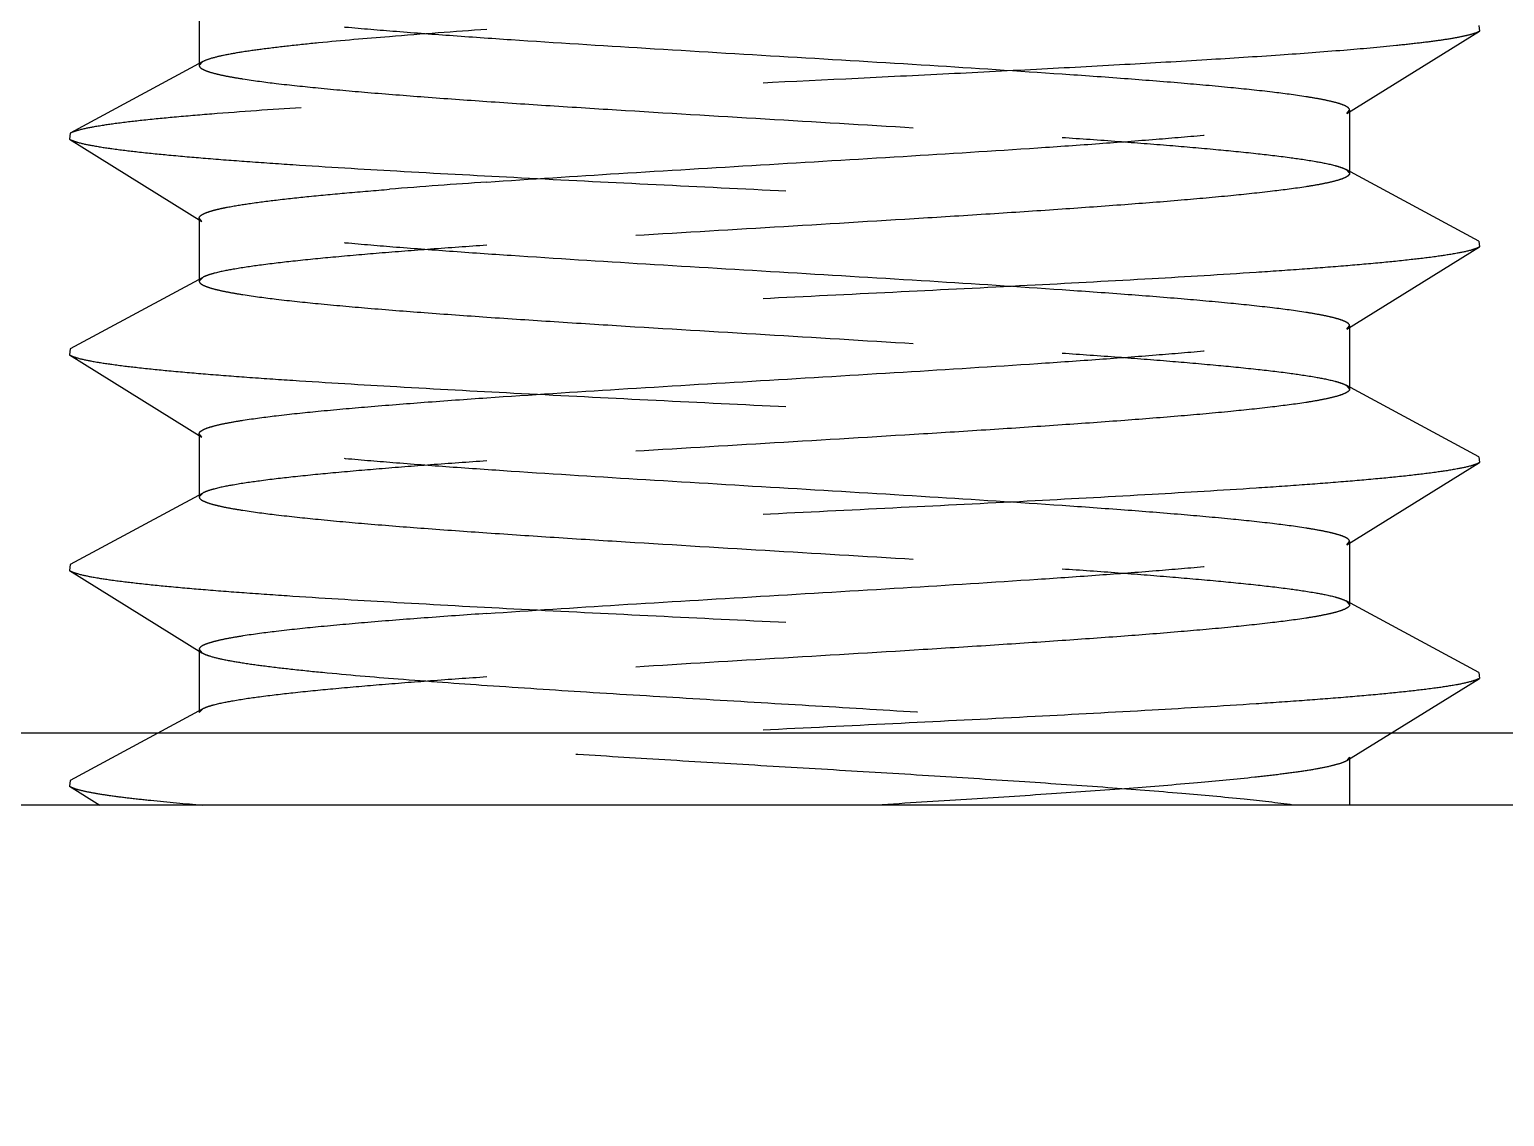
# Model space of a CAD drawing. Header units: inches. Extents: x 1246 to 1707, y -383 to -57.
# Drawn here: x 1461.166 to 1463.217, y -301.819 to -300.307 of the extents above; entities that cross this region are included whole.
import ezdxf

# ---------------------------------------------------------------- set-up
doc = ezdxf.new("R2010")
doc.units = ezdxf.units.IN
doc.header["$LTSCALE"] = 10
doc.header["$MEASUREMENT"] = 0
doc.linetypes.add('CENTER', pattern=[0.6, 0.375, -0.075, 0.075, -0.075])
doc.linetypes.add('HIDDEN', pattern=[0.2, 0.1, -0.1])
doc.layers.get('0').update_dxf_attribs({"linetype": 'CONTINUOUS'})
doc.layers.add('DEFAULT_2', color=8, linetype='HIDDEN')

msp = doc.modelspace()

# ---------------------------------------------------------------- linework, layer by layer
at = {"color": 7, "linetype": 'Continuous'}
for p, q in [((1464.3021, -301.286), (1460.1021, -301.286)), ((1464.2021, -301.386), (1460.2021, -301.386))]:
    msp.add_line(p, q, dxfattribs=at)
at = {"linetype": 'CENTER'}
msp.add_arc((1478.7792, -1654.6488), 1356.7628, 83.2637115, 96.7362885, dxfattribs=at)
at = {"layer": 'DEFAULT_2', "color": 8, "linetype": 'HIDDEN'}
for p, q in [((1461.4021, -300.2696), (1461.4021, -300.3574)), ((1463.1817, -300.3017), (1463.1826, -300.3098)), ((1462.9984, -300.4242), (1463.1826, -300.3098)), ((1461.407, -300.3521), (1461.2226, -300.4517)), ((1461.407, -300.3521), (1461.4021, -300.3574)), ((1462.9984, -300.4242), (1463.0021, -300.4196)), ((1463.0021, -300.4196), (1463.0021, -300.5074)), ((1461.2226, -300.4517), (1461.2216, -300.4598)), ((1461.2216, -300.4598), (1461.4058, -300.5742)), ((1463.1817, -300.6017), (1462.9972, -300.5021)), ((1462.9972, -300.5021), (1463.0021, -300.5074)), ((1461.4021, -300.5696), (1461.4021, -300.6574)), ((1461.4058, -300.5742), (1461.4021, -300.5696)), ((1462.9984, -300.7242), (1463.1826, -300.6098)), ((1463.1817, -300.6017), (1463.1826, -300.6098)), ((1461.407, -300.6521), (1461.2226, -300.7517)), ((1461.407, -300.6521), (1461.4021, -300.6574)), ((1462.9984, -300.7242), (1463.0021, -300.7196)), ((1463.0021, -300.7196), (1463.0021, -300.8074)), ((1461.2226, -300.7517), (1461.2216, -300.7598)), ((1461.2216, -300.7598), (1461.4058, -300.8742)), ((1463.1817, -300.9017), (1462.9972, -300.8021)), ((1462.9972, -300.8021), (1463.0021, -300.8074)), ((1461.4021, -300.8696), (1461.4021, -300.9574)), ((1461.4058, -300.8742), (1461.4021, -300.8696)), ((1462.9984, -301.0242), (1463.1826, -300.9098)), ((1463.1817, -300.9017), (1463.1826, -300.9098)), ((1461.407, -300.9521), (1461.2226, -301.0517)), ((1461.407, -300.9521), (1461.4021, -300.9574)), ((1462.9984, -301.0242), (1463.0021, -301.0196)), ((1463.0021, -301.0196), (1463.0021, -301.1074)), ((1461.2226, -301.0517), (1461.2216, -301.0598)), ((1461.2216, -301.0598), (1461.4058, -301.1742)), ((1463.1817, -301.2017), (1462.9972, -301.1021)), ((1462.9972, -301.1021), (1463.0021, -301.1074)), ((1461.4021, -301.1696), (1461.4021, -301.2574)), ((1461.4021, -301.1696), (1461.4058, -301.1742)), ((1463.1817, -301.2017), (1463.1826, -301.2098)), ((1462.9984, -301.3242), (1463.1826, -301.2098)), ((1461.407, -301.2521), (1461.2226, -301.3517)), ((1461.4021, -301.2574), (1461.407, -301.2521)), ((1463.0021, -301.3196), (1462.9984, -301.3242)), ((1463.0021, -301.3196), (1463.0021, -301.386)), ((1461.2226, -301.3517), (1461.2216, -301.3598)), ((1461.2216, -301.3598), (1461.2639, -301.386))]:
    msp.add_line(p, q, dxfattribs=at)
for centre, radius, start, end in [((1462.6823, -313.1366), 12.8594, 93.92475, 94.53022), ((1462.5715, -311.8497), 11.3562, 93.88467, 94.5703)]:
    msp.add_arc(centre, radius, start, end, dxfattribs=at)
for points, knots in [([(1462.6021, -300.3696), (1462.5409, -300.3654), (1462.414, -300.3572), (1462.221, -300.3457), (1462.0267, -300.3341), (1461.8697, -300.3243), (1461.7525, -300.3162), (1461.6742, -300.3103), (1461.6041, -300.3044), (1461.5433, -300.2985), (1461.4928, -300.2927), (1461.4575, -300.2877), (1461.435, -300.2834), (1461.4225, -300.2805), (1461.413, -300.2776), (1461.4078, -300.2754), (1461.4058, -300.2742)], [0, 0, 0, 0, 0.153216, 0.317579, 0.482941, 0.639062, 0.710608, 0.77631, 0.835153, 0.886235, 0.928776, 0.962154, 0.975263, 0.985935, 0.994162, 1, 1, 1, 1]), ([(1461.6666, -300.3174), (1461.6337, -300.32), (1461.5869, -300.324), (1461.5282, -300.3301), (1461.4922, -300.3344), (1461.4621, -300.3386), (1461.438, -300.3428), (1461.4202, -300.347), (1461.4106, -300.3502), (1461.407, -300.3521)], [0, 0, 0, 0, 0.377008, 0.53654, 0.674916, 0.791104, 0.884299, 0.95393, 1, 1, 1, 1]), ([(1463.1826, -300.3098), (1463.1803, -300.3113), (1463.1735, -300.3137), (1463.1611, -300.3169), (1463.144, -300.3201), (1463.1224, -300.3234), (1463.0963, -300.3266), (1463.0531, -300.3313), (1462.989, -300.337), (1462.901, -300.3435), (1462.7996, -300.35), (1462.6865, -300.3565), (1462.5642, -300.3631), (1462.4348, -300.3697), (1462.2556, -300.3785), (1462.0334, -300.3892), (1461.7808, -300.4019), (1461.619, -300.4111), (1461.5437, -300.4161)], [0, 0, 0, 0, 0.005115, 0.012939, 0.023519, 0.036836, 0.052837, 0.071457, 0.116194, 0.170212, 0.23248, 0.301802, 0.376848, 0.456172, 0.538246, 0.704294, 0.862243, 1, 1, 1, 1]), ([(1461.4021, -300.3574), (1461.4021, -300.3586), (1461.4035, -300.3605), (1461.4061, -300.3622), (1461.4107, -300.3645), (1461.4185, -300.3672), (1461.4304, -300.3702), (1461.4456, -300.3733), (1461.4722, -300.3777), (1461.5132, -300.3831), (1461.571, -300.3891), (1461.6396, -300.3953), (1461.7179, -300.4014), (1461.8044, -300.4076), (1461.8977, -300.4138), (1462.031, -300.4222), (1462.2021, -300.4324), (1462.4045, -300.4445), (1462.5378, -300.4529), (1462.6021, -300.4574)], [0, 0, 0, 0, 0.002951, 0.005144, 0.007939, 0.015462, 0.025642, 0.03849, 0.053982, 0.092662, 0.141093, 0.198474, 0.263842, 0.336094, 0.413999, 0.496234, 0.668047, 0.83985, 1, 1, 1, 1]), ([(1463.0021, -300.4196), (1463.0021, -300.4184), (1463.0007, -300.4165), (1462.9981, -300.4147), (1462.9936, -300.4124), (1462.9857, -300.4097), (1462.9738, -300.4067), (1462.9586, -300.4037), (1462.932, -300.3992), (1462.891, -300.3939), (1462.8332, -300.3878), (1462.7646, -300.3817), (1462.6863, -300.3755), (1462.6311, -300.3716), (1462.6021, -300.3696)], [0, 0, 0, 0, 0.008794, 0.015336, 0.023669, 0.046074, 0.076376, 0.114625, 0.160724, 0.275828, 0.419909, 0.590602, 0.785143, 1, 1, 1, 1]), ([(1461.5437, -300.4161), (1461.5023, -300.4188), (1461.4435, -300.4229), (1461.3697, -300.4291), (1461.325, -300.4335), (1461.2878, -300.4378), (1461.2587, -300.4422), (1461.2395, -300.4459), (1461.2284, -300.4492), (1461.2242, -300.4508), (1461.2226, -300.4517)], [0, 0, 0, 0, 0.384794, 0.546474, 0.685732, 0.801441, 0.892708, 0.958874, 0.982525, 1, 1, 1, 1]), ([(1461.8021, -300.5196), (1461.8633, -300.5154), (1461.9902, -300.5072), (1462.1833, -300.4957), (1462.3775, -300.4841), (1462.5346, -300.4743), (1462.6518, -300.4662), (1462.7301, -300.4603), (1462.8001, -300.4544), (1462.8609, -300.4485), (1462.9114, -300.4427), (1462.9467, -300.4377), (1462.9692, -300.4334), (1462.9817, -300.4305), (1462.9912, -300.4276), (1462.9964, -300.4254), (1462.9984, -300.4242)], [0, 0, 0, 0, 0.153217, 0.317576, 0.482929, 0.639051, 0.710601, 0.776305, 0.835152, 0.886229, 0.928771, 0.962153, 0.97526, 0.985931, 0.994163, 1, 1, 1, 1]), ([(1461.2216, -300.4598), (1461.2231, -300.4607), (1461.2268, -300.4623), (1461.2371, -300.4656), (1461.2553, -300.4693), (1461.2832, -300.4736), (1461.319, -300.4779), (1461.3624, -300.4823), (1461.413, -300.4867), (1461.4705, -300.4911), (1461.5592, -300.4972), (1461.6829, -300.5046), (1461.8437, -300.5133), (1462.0169, -300.522), (1462.1964, -300.5308), (1462.3761, -300.5395), (1462.5499, -300.5482), (1462.7117, -300.5569), (1462.8364, -300.5644), (1462.9261, -300.5705), (1462.9843, -300.5749), (1463.0358, -300.5792), (1463.0802, -300.5836), (1463.117, -300.5879), (1463.1458, -300.5922), (1463.1649, -300.596), (1463.1759, -300.5992), (1463.18, -300.6008), (1463.1817, -300.6017)], [0, 0, 0, 0, 0.002611, 0.006217, 0.016495, 0.030866, 0.049236, 0.071468, 0.097374, 0.126741, 0.159315, 0.232952, 0.315766, 0.404918, 0.497344, 0.589872, 0.679323, 0.762625, 0.836921, 0.869881, 0.899668, 0.926024, 0.948731, 0.967598, 0.982482, 0.993279, 0.997142, 1, 1, 1, 1]), ([(1462.6021, -300.4574), (1462.6282, -300.4592), (1462.6781, -300.4627), (1462.7495, -300.4683), (1462.8133, -300.4738), (1462.8688, -300.4793), (1462.9151, -300.4847), (1462.9517, -300.4901), (1462.9759, -300.4948), (1462.9899, -300.4989), (1462.9951, -300.501), (1462.9972, -300.5021)], [0, 0, 0, 0, 0.19669, 0.377167, 0.538714, 0.679239, 0.796915, 0.890177, 0.957976, 0.982174, 1, 1, 1, 1]), ([(1463.0021, -300.5074), (1463.0021, -300.5086), (1463.0007, -300.5105), (1462.9981, -300.5122), (1462.9936, -300.5145), (1462.9858, -300.5172), (1462.9739, -300.5202), (1462.9587, -300.5233), (1462.9321, -300.5277), (1462.8911, -300.533), (1462.8333, -300.5391), (1462.7647, -300.5453), (1462.6865, -300.5514), (1462.5999, -300.5576), (1462.5066, -300.5638), (1462.3733, -300.5722), (1462.2022, -300.5824), (1461.9998, -300.5945), (1461.8664, -300.6029), (1461.8021, -300.6074)], [0, 0, 0, 0, 0.002947, 0.005136, 0.007926, 0.015442, 0.025616, 0.038456, 0.053943, 0.092613, 0.141035, 0.198412, 0.263781, 0.33604, 0.413953, 0.496194, 0.668012, 0.839831, 1, 1, 1, 1]), ([(1461.4021, -300.5696), (1461.4021, -300.5687), (1461.4034, -300.5665), (1461.407, -300.5642), (1461.4126, -300.5617), (1461.4202, -300.5593), (1461.43, -300.5568), (1461.4472, -300.5533), (1461.4738, -300.549), (1461.5117, -300.5441), (1461.5571, -300.5392), (1461.6096, -300.5343), (1461.6469, -300.5312), (1461.6666, -300.5296)], [0, 0, 0, 0, 0.010107, 0.025401, 0.04766, 0.077387, 0.114743, 0.159749, 0.272352, 0.41426, 0.584095, 0.780157, 1, 1, 1, 1]), ([(1462.6021, -300.6696), (1462.5409, -300.6654), (1462.414, -300.6572), (1462.221, -300.6457), (1462.0268, -300.6341), (1461.8697, -300.6243), (1461.7525, -300.6162), (1461.6742, -300.6103), (1461.6041, -300.6044), (1461.5433, -300.5985), (1461.4928, -300.5927), (1461.4575, -300.5877), (1461.435, -300.5834), (1461.4225, -300.5805), (1461.413, -300.5776), (1461.4078, -300.5754), (1461.4058, -300.5742)], [0, 0, 0, 0, 0.153218, 0.317574, 0.482936, 0.63906, 0.710606, 0.776307, 0.835151, 0.88623, 0.928773, 0.962155, 0.975261, 0.985932, 0.994164, 1, 1, 1, 1]), ([(1463.1826, -300.6098), (1463.1812, -300.6107), (1463.1774, -300.6123), (1463.1671, -300.6156), (1463.1489, -300.6193), (1463.121, -300.6236), (1463.0852, -300.6279), (1463.0419, -300.6323), (1462.9912, -300.6367), (1462.9338, -300.6411), (1462.8451, -300.6472), (1462.7213, -300.6546), (1462.5605, -300.6633), (1462.3874, -300.672), (1462.2078, -300.6808), (1462.0281, -300.6895), (1461.8544, -300.6982), (1461.6926, -300.7069), (1461.5678, -300.7144), (1461.4782, -300.7205), (1461.4199, -300.7249), (1461.3684, -300.7292), (1461.3241, -300.7336), (1461.2873, -300.7379), (1461.2584, -300.7422), (1461.2394, -300.746), (1461.2283, -300.7492), (1461.2242, -300.7508), (1461.2226, -300.7517)], [0, 0, 0, 0, 0.002611, 0.006217, 0.016495, 0.030866, 0.049236, 0.071468, 0.097374, 0.126741, 0.159315, 0.232952, 0.315766, 0.404918, 0.497344, 0.589872, 0.679323, 0.762625, 0.836921, 0.869881, 0.899668, 0.926024, 0.948731, 0.967598, 0.982482, 0.993279, 0.997142, 1, 1, 1, 1]), ([(1461.8021, -300.6074), (1461.7761, -300.6092), (1461.7261, -300.6127), (1461.6548, -300.6183), (1461.5909, -300.6238), (1461.5355, -300.6293), (1461.4891, -300.6347), (1461.4525, -300.6401), (1461.4283, -300.6448), (1461.4143, -300.6489), (1461.4091, -300.651), (1461.407, -300.6521)], [0, 0, 0, 0, 0.196693, 0.377167, 0.538705, 0.679227, 0.796905, 0.890171, 0.957974, 0.982173, 1, 1, 1, 1]), ([(1461.4021, -300.6574), (1461.4021, -300.6586), (1461.4035, -300.6605), (1461.4061, -300.6622), (1461.4107, -300.6645), (1461.4185, -300.6672), (1461.4304, -300.6702), (1461.4456, -300.6733), (1461.4722, -300.6777), (1461.5132, -300.6831), (1461.571, -300.6891), (1461.6396, -300.6953), (1461.7179, -300.7014), (1461.8044, -300.7076), (1461.8977, -300.7138), (1462.031, -300.7222), (1462.2021, -300.7324), (1462.4045, -300.7445), (1462.5378, -300.7529), (1462.6021, -300.7574)], [0, 0, 0, 0, 0.002952, 0.005145, 0.00794, 0.015465, 0.025645, 0.038493, 0.053985, 0.092665, 0.141095, 0.198477, 0.263846, 0.336099, 0.414002, 0.496234, 0.668044, 0.83985, 1, 1, 1, 1]), ([(1463.0021, -300.7196), (1463.0021, -300.7184), (1463.0007, -300.7165), (1462.9981, -300.7147), (1462.9936, -300.7124), (1462.9857, -300.7098), (1462.9738, -300.7067), (1462.9586, -300.7037), (1462.932, -300.6992), (1462.891, -300.6939), (1462.8332, -300.6878), (1462.7646, -300.6817), (1462.6864, -300.6755), (1462.6311, -300.6716), (1462.6021, -300.6696)], [0, 0, 0, 0, 0.008789, 0.015326, 0.023655, 0.046054, 0.07635, 0.114594, 0.160691, 0.27579, 0.419871, 0.590569, 0.785123, 1, 1, 1, 1]), ([(1461.8021, -300.8196), (1461.8633, -300.8154), (1461.9902, -300.8072), (1462.1833, -300.7957), (1462.3775, -300.7841), (1462.5346, -300.7743), (1462.6518, -300.7662), (1462.7301, -300.7603), (1462.8002, -300.7544), (1462.8609, -300.7485), (1462.9115, -300.7427), (1462.9468, -300.7377), (1462.9692, -300.7334), (1462.9817, -300.7305), (1462.9912, -300.7276), (1462.9964, -300.7254), (1462.9984, -300.7242)], [0, 0, 0, 0, 0.153218, 0.317582, 0.482941, 0.639062, 0.71061, 0.776314, 0.835159, 0.886236, 0.928777, 0.962155, 0.975262, 0.985932, 0.994163, 1, 1, 1, 1]), ([(1461.2216, -300.7598), (1461.2231, -300.7607), (1461.2268, -300.7623), (1461.2371, -300.7656), (1461.2553, -300.7693), (1461.2832, -300.7736), (1461.319, -300.7779), (1461.3624, -300.7823), (1461.413, -300.7867), (1461.4705, -300.7911), (1461.5592, -300.7972), (1461.6829, -300.8046), (1461.8437, -300.8133), (1462.0169, -300.822), (1462.1964, -300.8308), (1462.3761, -300.8395), (1462.5499, -300.8482), (1462.7117, -300.8569), (1462.8364, -300.8644), (1462.9261, -300.8705), (1462.9843, -300.8749), (1463.0358, -300.8792), (1463.0802, -300.8836), (1463.117, -300.8879), (1463.1458, -300.8922), (1463.1649, -300.896), (1463.1759, -300.8992), (1463.18, -300.9008), (1463.1817, -300.9017)], [0, 0, 0, 0, 0.002611, 0.006217, 0.016495, 0.030866, 0.049236, 0.071468, 0.097374, 0.126741, 0.159315, 0.232952, 0.315766, 0.404918, 0.497345, 0.589872, 0.679323, 0.762625, 0.836921, 0.869881, 0.899668, 0.926024, 0.948731, 0.967598, 0.982482, 0.993279, 0.997142, 1, 1, 1, 1]), ([(1462.6021, -300.7574), (1462.6282, -300.7592), (1462.6781, -300.7627), (1462.7495, -300.7683), (1462.8133, -300.7738), (1462.8688, -300.7793), (1462.9151, -300.7847), (1462.9518, -300.7901), (1462.9759, -300.7948), (1462.9899, -300.7989), (1462.9951, -300.801), (1462.9972, -300.8021)], [0, 0, 0, 0, 0.196688, 0.377166, 0.538715, 0.67924, 0.796917, 0.89018, 0.957979, 0.982176, 1, 1, 1, 1]), ([(1463.0021, -300.8074), (1463.0021, -300.8086), (1463.0007, -300.8105), (1462.9981, -300.8122), (1462.9936, -300.8145), (1462.9858, -300.8172), (1462.9739, -300.8202), (1462.9587, -300.8233), (1462.9321, -300.8277), (1462.8911, -300.833), (1462.8333, -300.8391), (1462.7647, -300.8453), (1462.6865, -300.8514), (1462.5999, -300.8576), (1462.5066, -300.8638), (1462.3733, -300.8722), (1462.2022, -300.8824), (1461.9998, -300.8945), (1461.8664, -300.9029), (1461.8021, -300.9074)], [0, 0, 0, 0, 0.002946, 0.005135, 0.007924, 0.015439, 0.025611, 0.038451, 0.053936, 0.092605, 0.141027, 0.198402, 0.263769, 0.336027, 0.41394, 0.496183, 0.668008, 0.839827, 1, 1, 1, 1]), ([(1461.4021, -300.8696), (1461.4021, -300.8684), (1461.4035, -300.8665), (1461.4062, -300.8647), (1461.4107, -300.8624), (1461.4185, -300.8598), (1461.4304, -300.8567), (1461.4456, -300.8537), (1461.4723, -300.8492), (1461.5132, -300.8439), (1461.571, -300.8378), (1461.6397, -300.8317), (1461.7179, -300.8255), (1461.7731, -300.8216), (1461.8021, -300.8196)], [0, 0, 0, 0, 0.008793, 0.015327, 0.023653, 0.046056, 0.076356, 0.114597, 0.160699, 0.275799, 0.419894, 0.59059, 0.785117, 1, 1, 1, 1]), ([(1462.6021, -300.9696), (1462.5409, -300.9654), (1462.414, -300.9572), (1462.221, -300.9457), (1462.0268, -300.9341), (1461.8697, -300.9243), (1461.7525, -300.9162), (1461.6742, -300.9103), (1461.6041, -300.9044), (1461.5433, -300.8985), (1461.4928, -300.8927), (1461.4575, -300.8877), (1461.435, -300.8834), (1461.4225, -300.8805), (1461.413, -300.8776), (1461.4078, -300.8754), (1461.4058, -300.8742)], [0, 0, 0, 0, 0.153218, 0.317574, 0.482932, 0.639057, 0.710606, 0.776307, 0.835148, 0.88623, 0.928772, 0.962151, 0.975261, 0.985933, 0.994162, 1, 1, 1, 1]), ([(1463.1826, -300.9098), (1463.1812, -300.9107), (1463.1774, -300.9123), (1463.1671, -300.9156), (1463.1489, -300.9193), (1463.121, -300.9236), (1463.0852, -300.9279), (1463.0419, -300.9323), (1462.9912, -300.9367), (1462.9338, -300.9411), (1462.8451, -300.9472), (1462.7213, -300.9546), (1462.5605, -300.9633), (1462.3874, -300.972), (1462.2078, -300.9808), (1462.0281, -300.9895), (1461.8544, -300.9982), (1461.6926, -301.0069), (1461.5678, -301.0144), (1461.4782, -301.0205), (1461.4199, -301.0249), (1461.3684, -301.0292), (1461.3241, -301.0336), (1461.2873, -301.0379), (1461.2584, -301.0422), (1461.2394, -301.046), (1461.2283, -301.0492), (1461.2242, -301.0508), (1461.2226, -301.0517)], [0, 0, 0, 0, 0.002611, 0.006217, 0.016495, 0.030866, 0.049236, 0.071468, 0.097374, 0.126741, 0.159315, 0.232952, 0.315766, 0.404918, 0.497345, 0.589872, 0.679323, 0.762625, 0.836921, 0.869881, 0.899668, 0.926024, 0.948731, 0.967599, 0.982482, 0.993279, 0.997142, 1, 1, 1, 1]), ([(1461.8021, -300.9074), (1461.7761, -300.9092), (1461.7261, -300.9127), (1461.6548, -300.9183), (1461.5909, -300.9238), (1461.5355, -300.9293), (1461.4891, -300.9347), (1461.4525, -300.9401), (1461.4283, -300.9448), (1461.4143, -300.9489), (1461.4091, -300.951), (1461.407, -300.9521)], [0, 0, 0, 0, 0.196695, 0.377171, 0.538712, 0.679233, 0.796906, 0.890171, 0.957973, 0.982173, 1, 1, 1, 1]), ([(1461.4021, -300.9574), (1461.4021, -300.9586), (1461.4035, -300.9605), (1461.4061, -300.9622), (1461.4106, -300.9645), (1461.4185, -300.9672), (1461.4304, -300.9702), (1461.4456, -300.9733), (1461.4722, -300.9777), (1461.5131, -300.983), (1461.571, -300.9891), (1461.6396, -300.9953), (1461.7178, -301.0014), (1461.8044, -301.0076), (1461.8977, -301.0138), (1462.031, -301.0222), (1462.2021, -301.0324), (1462.4045, -301.0445), (1462.5378, -301.0529), (1462.6021, -301.0574)], [0, 0, 0, 0, 0.00295, 0.005142, 0.007936, 0.015458, 0.025635, 0.03848, 0.05397, 0.092644, 0.141071, 0.198451, 0.26382, 0.336075, 0.413982, 0.496215, 0.668028, 0.839842, 1, 1, 1, 1]), ([(1463.0021, -301.0196), (1463.0021, -301.0184), (1463.0007, -301.0165), (1462.9981, -301.0147), (1462.9936, -301.0124), (1462.9857, -301.0098), (1462.9738, -301.0067), (1462.9586, -301.0037), (1462.932, -300.9992), (1462.891, -300.9939), (1462.8332, -300.9878), (1462.7646, -300.9817), (1462.6864, -300.9755), (1462.6311, -300.9716), (1462.6021, -300.9696)], [0, 0, 0, 0, 0.008783, 0.015316, 0.023641, 0.04603, 0.07632, 0.11456, 0.160654, 0.27575, 0.419832, 0.590537, 0.785105, 1, 1, 1, 1]), ([(1461.8021, -301.1196), (1461.8633, -301.1154), (1461.9902, -301.1072), (1462.1833, -301.0957), (1462.3775, -301.0841), (1462.5346, -301.0743), (1462.6518, -301.0662), (1462.7301, -301.0603), (1462.8002, -301.0544), (1462.8609, -301.0485), (1462.9115, -301.0427), (1462.9468, -301.0377), (1462.9692, -301.0334), (1462.9817, -301.0305), (1462.9912, -301.0276), (1462.9964, -301.0254), (1462.9984, -301.0242)], [0, 0, 0, 0, 0.15322, 0.317586, 0.482948, 0.639066, 0.710612, 0.776315, 0.83516, 0.886237, 0.928778, 0.962156, 0.975263, 0.985932, 0.994163, 1, 1, 1, 1]), ([(1461.2216, -301.0598), (1461.2231, -301.0607), (1461.2268, -301.0623), (1461.2371, -301.0656), (1461.2553, -301.0693), (1461.2832, -301.0736), (1461.319, -301.0779), (1461.3624, -301.0823), (1461.413, -301.0867), (1461.4705, -301.0911), (1461.5592, -301.0972), (1461.6829, -301.1046), (1461.8437, -301.1133), (1462.0169, -301.122), (1462.1964, -301.1308), (1462.3761, -301.1395), (1462.5499, -301.1482), (1462.7117, -301.1569), (1462.8364, -301.1644), (1462.9261, -301.1705), (1462.9843, -301.1749), (1463.0358, -301.1792), (1463.0802, -301.1836), (1463.117, -301.1879), (1463.1458, -301.1922), (1463.1649, -301.196), (1463.1759, -301.1992), (1463.18, -301.2008), (1463.1817, -301.2017)], [0, 0, 0, 0, 0.002611, 0.006217, 0.016495, 0.030866, 0.049236, 0.071468, 0.097374, 0.126741, 0.159315, 0.232952, 0.315766, 0.404918, 0.497345, 0.589872, 0.679323, 0.762625, 0.836921, 0.869881, 0.899668, 0.926024, 0.948731, 0.967599, 0.982482, 0.993279, 0.997143, 1, 1, 1, 1]), ([(1462.6021, -301.0574), (1462.6282, -301.0592), (1462.6781, -301.0627), (1462.7495, -301.0683), (1462.8133, -301.0738), (1462.8688, -301.0793), (1462.9151, -301.0847), (1462.9517, -301.0901), (1462.9759, -301.0948), (1462.9899, -301.0989), (1462.9951, -301.101), (1462.9972, -301.1021)], [0, 0, 0, 0, 0.196687, 0.377161, 0.538707, 0.679234, 0.796913, 0.890178, 0.957979, 0.982176, 1, 1, 1, 1]), ([(1461.8021, -301.1196), (1461.7731, -301.1216), (1461.7179, -301.1255), (1461.6396, -301.1317), (1461.571, -301.1378), (1461.5132, -301.1439), (1461.4722, -301.1492), (1461.4456, -301.1537), (1461.4304, -301.1567), (1461.4185, -301.1598), (1461.4107, -301.1624), (1461.4061, -301.1647), (1461.4035, -301.1665), (1461.4021, -301.1684), (1461.4021, -301.1696)], [0, 0, 0, 0, 0.214913, 0.409483, 0.580191, 0.724281, 0.839375, 0.885468, 0.923703, 0.953987, 0.976372, 0.984693, 0.991221, 1, 1, 1, 1]), ([(1463.0021, -301.1074), (1463.0021, -301.1086), (1463.0007, -301.1105), (1462.9981, -301.1122), (1462.9936, -301.1145), (1462.9858, -301.1172), (1462.9739, -301.1202), (1462.9587, -301.1233), (1462.9321, -301.1277), (1462.8911, -301.133), (1462.8333, -301.1391), (1462.7647, -301.1453), (1462.6864, -301.1514), (1462.5999, -301.1576), (1462.5066, -301.1638), (1462.3732, -301.1722), (1462.2022, -301.1824), (1461.9998, -301.1945), (1461.8664, -301.2029), (1461.8021, -301.2074)], [0, 0, 0, 0, 0.002948, 0.005139, 0.00793, 0.015449, 0.025624, 0.038467, 0.053956, 0.092629, 0.141056, 0.198433, 0.2638, 0.336055, 0.413964, 0.496204, 0.668026, 0.839837, 1, 1, 1, 1]), ([(1461.4058, -301.1742), (1461.4073, -301.1751), (1461.4108, -301.1767), (1461.4204, -301.1801), (1461.4369, -301.1839), (1461.4618, -301.1883), (1461.4935, -301.1927), (1461.5315, -301.1972), (1461.5939, -301.2036), (1461.6849, -301.2112), (1461.8074, -301.2201), (1461.9441, -301.229), (1462.0901, -301.2379), (1462.2401, -301.2468), (1462.3888, -301.2557), (1462.5307, -301.2647), (1462.6608, -301.2735), (1462.7596, -301.2812), (1462.8292, -301.2875), (1462.8732, -301.292), (1462.9111, -301.2964), (1462.9427, -301.3009), (1462.9648, -301.3048), (1462.9791, -301.308), (1462.9871, -301.3102), (1462.9936, -301.3125), (1462.9986, -301.3148), (1463.0021, -301.3176), (1463.0021, -301.3196)], [0, 0, 0, 0, 0.003169, 0.007365, 0.018924, 0.034711, 0.054623, 0.078507, 0.106154, 0.171741, 0.249056, 0.335329, 0.427462, 0.522138, 0.615952, 0.705527, 0.787642, 0.859352, 0.890485, 0.918095, 0.941935, 0.961806, 0.977547, 0.983836, 0.989065, 0.993239, 0.996385, 1, 1, 1, 1]), ([(1461.407, -301.2521), (1461.4091, -301.251), (1461.4143, -301.2489), (1461.4283, -301.2448), (1461.4525, -301.2401), (1461.4891, -301.2347), (1461.5355, -301.2293), (1461.5909, -301.2238), (1461.6548, -301.2183), (1461.7261, -301.2127), (1461.7761, -301.2092), (1461.8021, -301.2074)], [0, 0, 0, 0, 0.017827, 0.042032, 0.109829, 0.203097, 0.320771, 0.461296, 0.622832, 0.803293, 1, 1, 1, 1]), ([(1463.1826, -301.2098), (1463.1812, -301.2107), (1463.1774, -301.2123), (1463.1671, -301.2156), (1463.1489, -301.2193), (1463.121, -301.2236), (1463.0852, -301.2279), (1463.0419, -301.2323), (1462.9912, -301.2367), (1462.9338, -301.2411), (1462.8451, -301.2472), (1462.7213, -301.2546), (1462.5605, -301.2633), (1462.3874, -301.272), (1462.2078, -301.2808), (1462.0281, -301.2895), (1461.8544, -301.2982), (1461.6926, -301.3069), (1461.5678, -301.3144), (1461.4782, -301.3205), (1461.4199, -301.3249), (1461.3684, -301.3292), (1461.3241, -301.3336), (1461.2873, -301.3379), (1461.2584, -301.3422), (1461.2394, -301.346), (1461.2283, -301.3492), (1461.2242, -301.3508), (1461.2226, -301.3517)], [0, 0, 0, 0, 0.002611, 0.006217, 0.016495, 0.030866, 0.049236, 0.071468, 0.097374, 0.126741, 0.159315, 0.232952, 0.315766, 0.404918, 0.497345, 0.589872, 0.679323, 0.762625, 0.836921, 0.869881, 0.899668, 0.926024, 0.948731, 0.967599, 0.982482, 0.993279, 0.997143, 1, 1, 1, 1]), ([(1462.9235, -301.386), (1462.9009, -301.3829), (1462.8493, -301.3771), (1462.7634, -301.3693), (1462.6617, -301.3614), (1462.547, -301.3536), (1462.4225, -301.3456), (1462.2918, -301.3377), (1462.1585, -301.3298), (1462.0265, -301.3219), (1461.8994, -301.3139), (1461.7809, -301.306), (1461.6744, -301.2982), (1461.5827, -301.2904), (1461.5169, -301.2835), (1461.4737, -301.2778), (1461.4488, -301.2739), (1461.4314, -301.2705), (1461.4202, -301.2676), (1461.4138, -301.2656), (1461.4088, -301.2636), (1461.4047, -301.2615), (1461.4021, -301.259), (1461.4021, -301.2574)], [0, 0, 0, 0, 0.04486, 0.101741, 0.169058, 0.244933, 0.327231, 0.413636, 0.50171, 0.588972, 0.672961, 0.751312, 0.821818, 0.882504, 0.93168, 0.95152, 0.968013, 0.981067, 0.986287, 0.990635, 0.994125, 0.996786, 1, 1, 1, 1]), ([(1462.9984, -301.3242), (1462.9957, -301.3259), (1462.9881, -301.3287), (1462.974, -301.3324), (1462.955, -301.3362), (1462.931, -301.34), (1462.9022, -301.3438), (1462.855, -301.3492), (1462.7856, -301.3558), (1462.6913, -301.3633), (1462.5842, -301.3709), (1462.4671, -301.3785), (1462.386, -301.3835), (1462.3443, -301.386)], [0, 0, 0, 0, 0.014644, 0.036697, 0.066256, 0.103204, 0.147359, 0.198445, 0.320109, 0.465102, 0.629651, 0.809541, 1, 1, 1, 1]), ([(1461.2216, -301.3598), (1461.2239, -301.3612), (1461.2306, -301.3637), (1461.2428, -301.3668), (1461.2596, -301.37), (1461.2807, -301.3732), (1461.3063, -301.3764), (1461.3486, -301.381), (1461.3825, -301.3841), (1461.4064, -301.386)], [0, 0, 0, 0, 0.044256, 0.111737, 0.202833, 0.31741, 0.455065, 0.615299, 1, 1, 1, 1])]:
    msp.add_open_spline(points, degree=3, knots=knots, dxfattribs=at)

doc.saveas('drawing.dxf')
